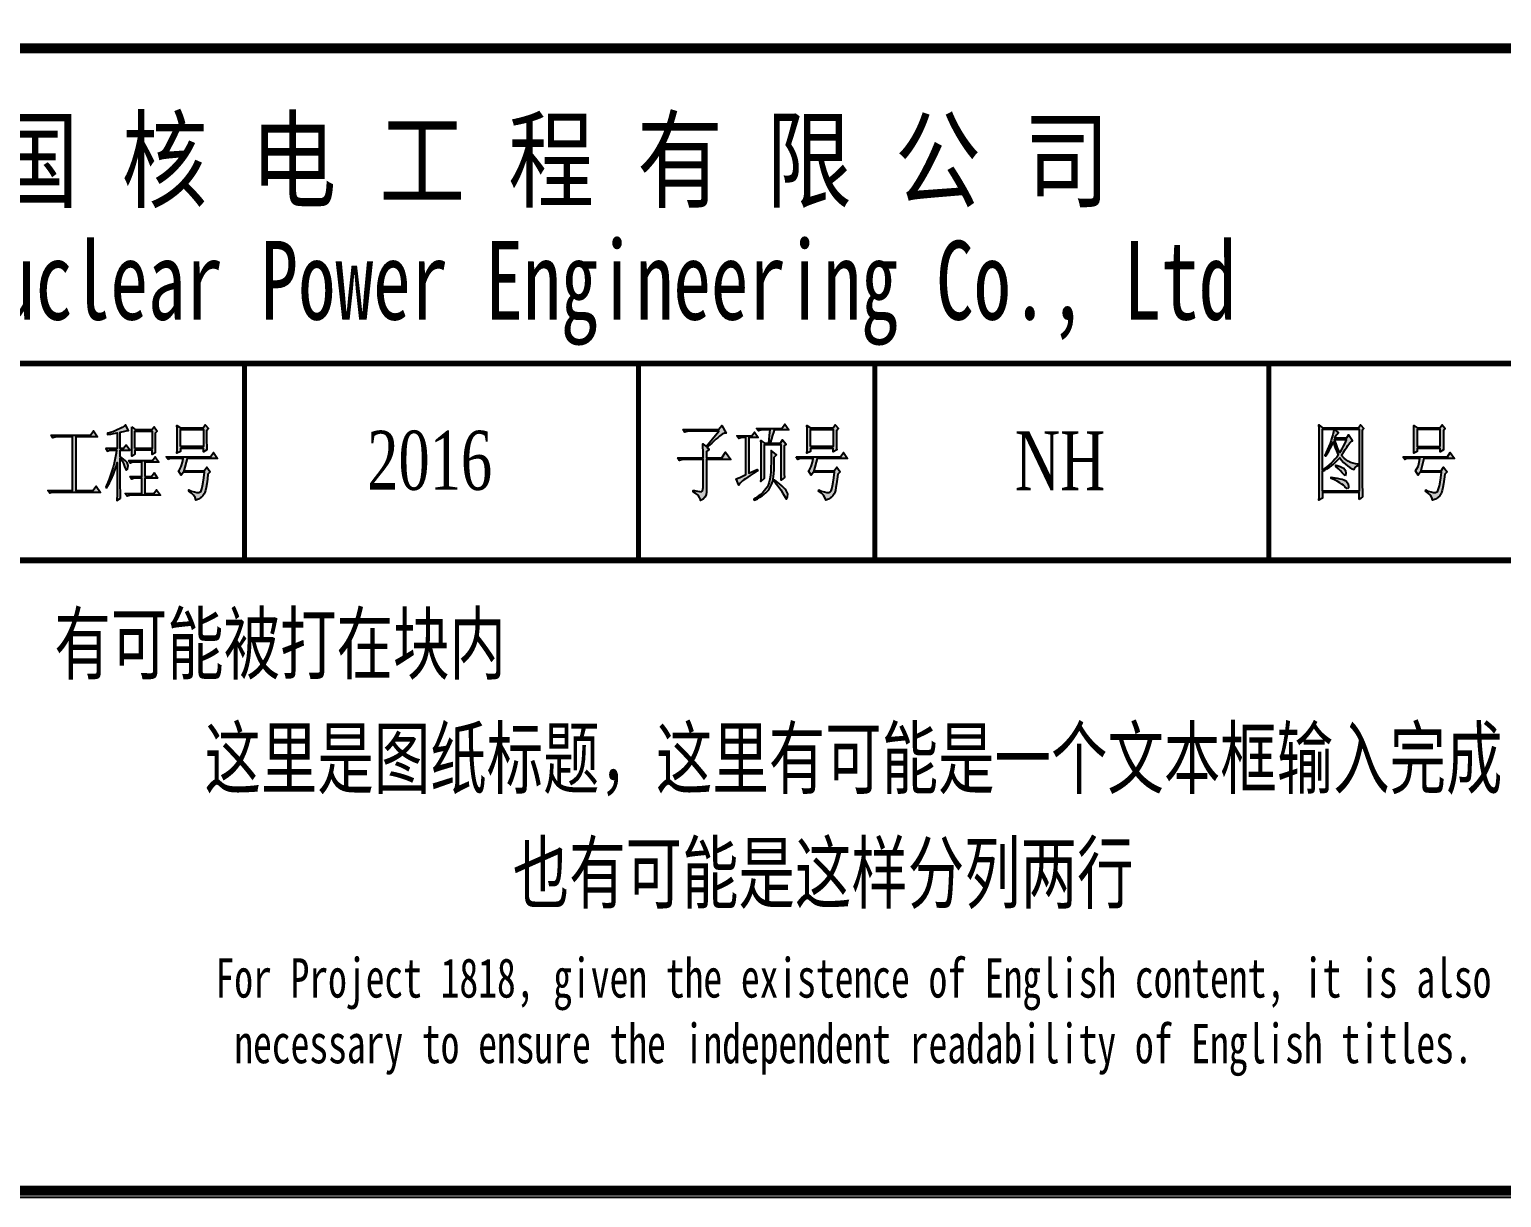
# Model space of a CAD drawing. Header units: inches. Extents: x 6167 to 15201, y -11413 to -4745.
# Drawn here: x 9339 to 13075, y -11413 to -8448 of the extents above; entities that cross this region are included whole.
import ezdxf

# ---------------------------------------------------------------- set-up
doc = ezdxf.new("R2010")
doc.units = ezdxf.units.IN
doc.header["$MEASUREMENT"] = 0
doc.layers.add('1', color=7, linetype='Continuous')
doc.layers.add('图框', color=4, linetype='Continuous')
doc.styles.add('宋体', font='', dxfattribs={"width": 0.7})
doc.styles.get('宋体').set_extended_font_data('SimSun')

# ---------------------------------------------------------------- blocks, each defined once
blk = doc.blocks.new('图签')
at = {"layer": '1'}
h = blk.add_hatch(color=7, dxfattribs=at)
h.paths.add_polyline_path([(-114.557, 38.274), (-113.461, 38.274), (-113.67, 38.573), (-113.821, 38.36), (-115.814, 38.36), (-115.723, 38.227), (-115.605, 38.265), (-115.486, 38.274), (-114.732, 38.274), (-114.732, 35.542), (-115.98, 35.542), (-115.885, 35.41), (-115.771, 35.448), (-115.652, 35.457), (-113.309, 35.457), (-113.532, 35.775), (-113.693, 35.542), (-114.557, 35.542)])
h.paths.add_polyline_path([(-112.304, 36.78), (-112.308, 37.06), (-112.308, 37.193), (-112.213, 37.056), (-112.142, 36.913), (-112.085, 36.766), (-112.071, 36.723), (-112.01, 36.586), (-111.943, 36.629), (-111.934, 36.657), (-111.905, 36.814), (-111.948, 36.965), (-111.957, 36.975), (-112.033, 37.06), (-112.138, 37.146), (-112.27, 37.236), (-112.308, 37.259), (-112.308, 37.591), (-111.815, 37.591), (-112.005, 37.857), (-112.133, 37.677), (-112.308, 37.677), (-112.308, 38.507), (-112.138, 38.55), (-112.01, 38.578), (-111.915, 38.592), (-111.886, 38.592), (-112.038, 38.891), (-112.109, 38.82), (-112.213, 38.749), (-112.351, 38.673), (-112.422, 38.64), (-112.56, 38.583), (-112.683, 38.535), (-112.802, 38.497), (-112.911, 38.469), (-112.949, 38.459), (-112.949, 38.393), (-112.787, 38.417), (-112.655, 38.436), (-112.541, 38.459), (-112.455, 38.474), (-112.455, 37.677), (-113.039, 37.677), (-112.949, 37.539), (-112.844, 37.591), (-112.493, 37.591), (-112.512, 37.44), (-112.541, 37.278), (-112.579, 37.108), (-112.621, 36.932), (-112.669, 36.742), (-112.711, 36.591), (-112.759, 36.434), (-112.811, 36.278), (-112.873, 36.121), (-112.934, 35.96), (-113.001, 35.799), (-113.029, 35.742), (-113.006, 35.689), (-112.854, 35.946), (-112.783, 36.083), (-112.716, 36.23), (-112.655, 36.382), (-112.593, 36.539), (-112.536, 36.705), (-112.484, 36.875), (-112.455, 36.975), (-112.46, 36.742), (-112.46, 35.576), (-112.465, 35.424), (-112.465, 35.282), (-112.47, 35.149), (-112.47, 35.04), (-112.294, 35.158), (-112.294, 35.22), (-112.299, 35.305), (-112.299, 35.542), (-112.304, 35.694)])
h.paths.add_polyline_path([(-110.534, 38.459), (-110.43, 38.559), (-110.591, 38.791), (-110.696, 38.64), (-111.549, 38.64), (-111.725, 38.792), (-111.72, 38.616), (-111.72, 38.616), (-111.715, 38.436), (-111.711, 38.26), (-111.711, 37.881), (-111.715, 37.701), (-111.715, 37.525), (-111.72, 37.35), (-111.725, 37.293), (-111.559, 37.392), (-111.559, 37.591), (-110.686, 37.591), (-110.686, 37.373), (-110.525, 37.459), (-110.525, 37.558), (-110.53, 37.691), (-110.53, 37.857), (-110.534, 38.061)])
h.paths.add_polyline_path([(-111.559, 38.559), (-110.686, 38.559), (-110.686, 37.677), (-111.559, 37.677)], flags=16)
h.paths.add_polyline_path([(-111.061, 36.994), (-110.349, 36.994), (-110.534, 37.259), (-110.662, 37.074), (-111.877, 37.074), (-111.782, 36.942), (-111.677, 36.994), (-111.213, 36.994), (-111.213, 36.259), (-111.806, 36.259), (-111.711, 36.126), (-111.606, 36.173), (-111.213, 36.173), (-111.213, 35.391), (-112.047, 35.391), (-111.957, 35.258), (-111.839, 35.296), (-111.725, 35.31), (-110.264, 35.31), (-110.463, 35.59), (-110.606, 35.391), (-111.061, 35.391), (-111.061, 36.173), (-110.406, 36.173), (-110.591, 36.444), (-110.719, 36.259), (-111.061, 36.259)])
h.paths.add_polyline_path([(-107.921, 38.009), (-107.921, 38.573), (-107.831, 38.692), (-107.992, 38.891), (-108.096, 38.725), (-109.254, 38.725), (-109.425, 38.858), (-109.42, 38.687), (-109.42, 38.512), (-109.415, 38.331), (-109.415, 37.971), (-109.42, 37.791), (-109.42, 37.615), (-109.425, 37.449), (-109.425, 37.44), (-109.254, 37.525), (-109.254, 37.691), (-108.087, 37.691), (-108.087, 37.506), (-107.911, 37.61), (-107.916, 37.705), (-107.916, 37.838)])
h.paths.add_polyline_path([(-109.254, 38.64), (-108.087, 38.64), (-108.087, 37.776), (-109.254, 37.776)], flags=16)
h.paths.add_polyline_path([(-108.912, 37.174), (-107.361, 37.174), (-107.575, 37.473), (-107.726, 37.259), (-109.975, 37.259), (-109.88, 37.127), (-109.775, 37.174), (-109.111, 37.174), (-109.149, 36.984), (-109.192, 36.823), (-109.206, 36.776), (-109.282, 36.629), (-109.344, 36.557), (-109.206, 36.325), (-109.102, 36.477), (-108.03, 36.477), (-108.058, 36.197), (-108.092, 35.965), (-108.125, 35.78), (-108.163, 35.633), (-108.201, 35.538), (-108.24, 35.479), (-108.319, 35.452), (-108.419, 35.452), (-108.542, 35.476), (-108.689, 35.523), (-108.822, 35.576), (-108.832, 35.509), (-108.689, 35.41), (-108.58, 35.305), (-108.509, 35.196), (-108.476, 35.082), (-108.471, 35.059), (-108.329, 35.116), (-108.224, 35.172), (-108.201, 35.191), (-108.106, 35.282), (-108.04, 35.376), (-108.011, 35.443), (-107.983, 35.552), (-107.949, 35.699), (-107.916, 35.893), (-107.883, 36.126), (-107.855, 36.377), (-107.736, 36.491), (-107.911, 36.742), (-108.04, 36.557), (-109.078, 36.557)])
h = blk.add_hatch(color=7, dxfattribs=at)
h.paths.add_polyline_path([(-82.545, 35.486), (-82.545, 37.127), (-81.321, 37.127), (-81.592, 37.492), (-81.777, 37.207), (-82.545, 37.207), (-82.545, 37.525), (-82.417, 37.625), (-82.521, 37.724), (-82.398, 37.848), (-82.284, 37.957), (-82.175, 38.061), (-82.076, 38.151), (-81.981, 38.232), (-81.895, 38.308), (-81.748, 38.407), (-81.63, 38.455), (-81.544, 38.459), (-81.777, 38.844), (-81.943, 38.64), (-83.736, 38.64), (-83.641, 38.507), (-83.527, 38.545), (-83.408, 38.559), (-81.929, 38.559), (-82.569, 37.776), (-82.735, 37.924), (-82.721, 37.397), (-82.721, 37.207), (-84.006, 37.207), (-83.911, 37.074), (-83.793, 37.112), (-83.679, 37.127), (-82.721, 37.127), (-82.721, 35.708), (-82.749, 35.533), (-82.816, 35.49), (-82.896, 35.5), (-83.01, 35.514), (-83.162, 35.542), (-83.233, 35.557), (-83.233, 35.476), (-83.086, 35.395), (-82.972, 35.305), (-82.896, 35.201), (-82.853, 35.092), (-82.849, 35.04), (-82.721, 35.116), (-82.626, 35.215), (-82.569, 35.338)])
h.paths.add_polyline_path([(-79.619, 37.876), (-78.76, 37.876), (-78.76, 36.074), (-78.594, 36.206), (-78.599, 36.391), (-78.608, 36.742), (-78.608, 37.81), (-78.499, 37.909), (-78.689, 38.123), (-78.793, 37.957), (-79.32, 37.957), (-79.253, 38.175), (-79.196, 38.355), (-79.149, 38.502), (-79.111, 38.616), (-79.106, 38.625), (-78.362, 38.625), (-78.57, 38.91), (-78.722, 38.706), (-80.008, 38.706), (-79.913, 38.573), (-79.794, 38.611), (-79.68, 38.625), (-79.32, 38.625), (-79.329, 38.502), (-79.344, 38.341), (-79.367, 38.142), (-79.386, 37.957), (-79.609, 37.957), (-79.785, 38.09), (-79.78, 37.924), (-79.775, 37.753), (-79.775, 37.397), (-79.77, 37.212), (-79.77, 36.828), (-79.775, 36.633), (-79.775, 36.453), (-79.78, 36.282), (-79.78, 36.121), (-79.785, 36.007), (-79.619, 36.159)])
h.paths.add_polyline_path([(-80.174, 36.41), (-79.998, 36.524), (-79.946, 36.557), (-79.97, 36.624), (-80.392, 36.425), (-80.392, 38.241), (-79.922, 38.241), (-80.112, 38.507), (-80.249, 38.327), (-81.008, 38.327), (-80.914, 38.194), (-80.8, 38.232), (-80.681, 38.241), (-80.544, 38.241), (-80.544, 36.358), (-80.724, 36.273), (-80.861, 36.211), (-80.966, 36.169), (-81.032, 36.145), (-81.042, 36.14), (-80.904, 35.827), (-80.842, 35.931), (-80.762, 36.007), (-80.719, 36.04), (-80.653, 36.088), (-80.567, 36.15), (-80.458, 36.225), (-80.325, 36.311)])
h.paths.add_polyline_path([(-79.187, 36.026), (-79.168, 36.131), (-79.149, 36.263), (-79.135, 36.415), (-79.121, 36.595), (-79.116, 36.795), (-79.111, 37.013), (-79.106, 37.24), (-79.002, 37.359), (-79.272, 37.577), (-79.268, 37.388), (-79.268, 37.027), (-79.277, 36.676), (-79.282, 36.51), (-79.301, 36.306), (-79.334, 36.126), (-79.372, 35.965), (-79.424, 35.822), (-79.467, 35.723), (-79.529, 35.633), (-79.6, 35.542), (-79.69, 35.448), (-79.799, 35.353), (-79.922, 35.258), (-80.06, 35.163), (-80.145, 35.106), (-80.112, 35.059), (-79.965, 35.135), (-79.837, 35.21), (-79.723, 35.286), (-79.619, 35.357), (-79.529, 35.433), (-79.481, 35.476), (-79.386, 35.585), (-79.31, 35.713), (-79.244, 35.86)])
h.paths.add_polyline_path([(-78.722, 35.784), (-78.841, 35.884), (-78.988, 36.003), (-79.097, 36.093), (-79.121, 36.04), (-79.007, 35.893), (-78.907, 35.765), (-78.827, 35.656), (-78.77, 35.576), (-78.684, 35.438), (-78.608, 35.301), (-78.561, 35.21), (-78.485, 35.106), (-78.433, 35.205), (-78.428, 35.376), (-78.48, 35.523), (-78.499, 35.557), (-78.551, 35.618), (-78.623, 35.694)])
h.paths.add_polyline_path([(-75.947, 38.009), (-75.947, 38.573), (-75.857, 38.692), (-76.019, 38.891), (-76.123, 38.725), (-77.276, 38.725), (-77.451, 38.858), (-77.446, 38.687), (-77.442, 38.512), (-77.442, 37.791), (-77.446, 37.615), (-77.451, 37.449), (-77.451, 37.44), (-77.276, 37.525), (-77.276, 37.691), (-76.113, 37.691), (-76.113, 37.506), (-75.938, 37.61), (-75.943, 37.705), (-75.943, 37.838)])
h.paths.add_polyline_path([(-77.276, 38.64), (-76.113, 38.64), (-76.113, 37.776), (-77.276, 37.776)], flags=16)
h.paths.add_polyline_path([(-76.939, 37.174), (-75.388, 37.174), (-75.601, 37.473), (-75.748, 37.259), (-78.001, 37.259), (-77.906, 37.127), (-77.802, 37.174), (-77.138, 37.174), (-77.176, 36.984), (-77.214, 36.823), (-77.233, 36.776), (-77.309, 36.629), (-77.37, 36.557), (-77.233, 36.325), (-77.124, 36.477), (-76.052, 36.477), (-76.085, 36.197), (-76.118, 35.965), (-76.151, 35.78), (-76.189, 35.633), (-76.227, 35.538), (-76.265, 35.481), (-76.275, 35.476), (-76.346, 35.452), (-76.445, 35.452), (-76.564, 35.476), (-76.716, 35.523), (-76.844, 35.576), (-76.858, 35.509), (-76.716, 35.41), (-76.607, 35.305), (-76.536, 35.196), (-76.498, 35.082), (-76.498, 35.059), (-76.355, 35.116), (-76.251, 35.172), (-76.227, 35.191), (-76.132, 35.282), (-76.066, 35.376), (-76.038, 35.443), (-76.009, 35.552), (-75.976, 35.699), (-75.943, 35.893), (-75.909, 36.126), (-75.876, 36.377), (-75.762, 36.491), (-75.938, 36.742), (-76.066, 36.557), (-77.105, 36.557)])
h = blk.add_hatch(color=7, dxfattribs=at)
h.paths.add_polyline_path([(-49.263, 35.751), (-49.263, 38.592), (-49.191, 38.692), (-49.353, 38.891), (-49.448, 38.739), (-51.278, 38.739), (-51.463, 38.891), (-51.459, 38.701), (-51.454, 38.521), (-51.454, 35.381), (-51.459, 35.206), (-51.463, 35.059), (-51.288, 35.158), (-51.288, 35.443), (-49.424, 35.443), (-49.424, 35.092), (-49.248, 35.225), (-49.258, 35.391), (-49.258, 35.566)])
h.paths.add_polyline_path([(-51.288, 36.524), (-51.169, 36.586), (-51.055, 36.652), (-50.942, 36.723), (-50.833, 36.804), (-50.728, 36.89), (-50.624, 36.984), (-50.519, 37.084), (-50.42, 37.188), (-50.406, 37.207), (-50.311, 37.089), (-50.216, 36.98), (-50.116, 36.88), (-50.012, 36.795), (-49.903, 36.719), (-49.784, 36.657), (-49.68, 36.61), (-49.628, 36.723), (-49.519, 36.804), (-49.471, 36.823), (-49.471, 36.89), (-49.614, 36.908), (-49.742, 36.937), (-49.865, 36.98), (-49.979, 37.037), (-50.083, 37.103), (-50.178, 37.188), (-50.268, 37.283), (-50.311, 37.34), (-50.211, 37.492), (-50.126, 37.629), (-50.05, 37.753), (-49.998, 37.843), (-49.903, 37.971), (-49.803, 38.056), (-49.761, 38.075), (-49.96, 38.374), (-50.064, 38.208), (-50.648, 38.208), (-50.581, 38.355), (-50.557, 38.393), (-50.463, 38.493), (-50.685, 38.659), (-49.424, 38.659), (-49.424, 35.523), (-51.288, 35.523)], flags=16)
h.paths.add_polyline_path([(-50.847, 36.159), (-50.847, 36.225), (-50.534, 36.178), (-50.401, 36.15), (-50.292, 36.121), (-50.197, 36.093), (-50.126, 36.059), (-50.059, 36.007), (-49.979, 35.889), (-49.96, 35.742), (-49.969, 35.685), (-50.021, 35.633), (-50.126, 35.723), (-50.145, 35.751), (-50.211, 35.813), (-50.301, 35.879), (-50.41, 35.946), (-50.534, 36.017), (-50.681, 36.088)], flags=0)
h.paths.add_polyline_path([(-51.288, 36.591), (-51.288, 38.659), (-50.709, 38.659), (-50.723, 38.535), (-50.761, 38.374), (-50.818, 38.18), (-50.847, 38.09), (-50.899, 37.933), (-50.961, 37.776), (-51.022, 37.625), (-51.089, 37.473), (-51.16, 37.326), (-51.127, 37.293), (-51.046, 37.416), (-50.965, 37.549), (-50.889, 37.686), (-50.814, 37.833), (-50.747, 37.985), (-50.728, 38.023), (-50.69, 37.871), (-50.638, 37.715), (-50.576, 37.558), (-50.51, 37.397), (-50.486, 37.34), (-50.562, 37.24), (-50.648, 37.141), (-50.742, 37.041), (-50.842, 36.942), (-50.951, 36.847), (-51.065, 36.757), (-51.188, 36.662)], flags=16)
h.paths.add_polyline_path([(-50.614, 36.776), (-50.6, 36.842), (-50.534, 36.823), (-50.391, 36.771), (-50.278, 36.723), (-50.192, 36.676), (-50.112, 36.572), (-50.102, 36.41), (-50.14, 36.301), (-50.216, 36.377), (-50.278, 36.453), (-50.363, 36.548), (-50.477, 36.652)], flags=0)
h.paths.add_polyline_path([(-50.406, 37.473), (-50.467, 37.582), (-50.534, 37.715), (-50.595, 37.871), (-50.662, 38.056), (-50.685, 38.123), (-50.064, 38.123), (-50.135, 37.957), (-50.211, 37.805), (-50.282, 37.667), (-50.358, 37.539)], flags=16)
h.paths.add_polyline_path([(-45.146, 38.009), (-45.146, 38.573), (-45.055, 38.692), (-45.217, 38.891), (-45.321, 38.725), (-46.474, 38.725), (-46.649, 38.858), (-46.644, 38.687), (-46.64, 38.512), (-46.64, 37.791), (-46.644, 37.615), (-46.649, 37.449), (-46.649, 37.44), (-46.474, 37.525), (-46.474, 37.691), (-45.312, 37.691), (-45.312, 37.506), (-45.136, 37.61), (-45.141, 37.705), (-45.141, 37.838)])
h.paths.add_polyline_path([(-46.474, 38.64), (-45.312, 38.64), (-45.312, 37.776), (-46.474, 37.776)], flags=16)
h.paths.add_polyline_path([(-46.137, 37.174), (-44.586, 37.174), (-44.795, 37.473), (-44.946, 37.259), (-47.199, 37.259), (-47.104, 37.127), (-47, 37.174), (-46.336, 37.174), (-46.374, 36.984), (-46.412, 36.823), (-46.431, 36.776), (-46.507, 36.629), (-46.568, 36.557), (-46.431, 36.325), (-46.322, 36.477), (-45.25, 36.477), (-45.283, 36.197), (-45.316, 35.965), (-45.349, 35.78), (-45.387, 35.633), (-45.425, 35.538), (-45.465, 35.479), (-45.544, 35.452), (-45.644, 35.452), (-45.762, 35.476), (-45.914, 35.523), (-46.042, 35.576), (-46.056, 35.509), (-45.914, 35.41), (-45.805, 35.305), (-45.734, 35.196), (-45.696, 35.082), (-45.696, 35.059), (-45.553, 35.116), (-45.449, 35.172), (-45.425, 35.191), (-45.33, 35.282), (-45.264, 35.376), (-45.236, 35.443), (-45.207, 35.552), (-45.174, 35.699), (-45.141, 35.893), (-45.108, 36.126), (-45.074, 36.377), (-44.961, 36.491), (-45.136, 36.742), (-45.264, 36.557), (-46.298, 36.557)])
for p, q in [((0, 0), (-180, 0)), ((-0.198, -0.346), (-180.198, -0.346))]:
    blk.add_line(p, q, dxfattribs=at)
at = {"layer": '1', "color": 7}
for p, q in [((0, 0), (-180, 0)), ((-0.198, -0.346), (-180.198, -0.346))]:
    blk.add_line(p, q, dxfattribs=at)
at = {"layer": '1', "color": 7, "const_width": 0.5}
for points in [[(-180, 0), (0, 0), (0, 131.762), (-180, 131.762)], [(-180, 58), (0, 58), (0, 0), (-180, 0)]]:
    blk.add_lwpolyline(points, close=True, dxfattribs=at)
at = {"layer": '1', "color": 7}
for points, const_width in [([(-180, 42), (0, 42)], 0.3), ([(-106, 42), (-106, 32)], 0.25), ([(-86, 42), (-86, 32)], 0.25), ([(-74, 42), (-74, 32)], 0.25), ([(-54, 42), (-54, 32)], 0.25), ([(-118, 32), (0, 32)], 0.3)]:
    blk.add_lwpolyline(points, dxfattribs=dict(at, const_width=const_width))
for points in [[(-112.085, 36.766), (-112.071, 36.723), (-112.01, 36.586), (-111.943, 36.629), (-111.934, 36.657), (-111.905, 36.814), (-111.948, 36.965), (-111.957, 36.975), (-112.033, 37.06), (-112.138, 37.146), (-112.27, 37.236), (-112.308, 37.259), (-112.308, 37.591), (-111.815, 37.591), (-112.005, 37.857), (-112.133, 37.677), (-112.308, 37.677), (-112.308, 38.507), (-112.138, 38.55), (-112.01, 38.578), (-111.915, 38.592), (-111.886, 38.592), (-112.038, 38.891), (-112.109, 38.82), (-112.213, 38.749), (-112.351, 38.673), (-112.422, 38.64), (-112.56, 38.583), (-112.683, 38.535), (-112.802, 38.497), (-112.911, 38.469), (-112.949, 38.459), (-112.949, 38.393), (-112.787, 38.417), (-112.655, 38.436), (-112.541, 38.459), (-112.455, 38.474), (-112.455, 37.677), (-113.039, 37.677), (-112.949, 37.539), (-112.844, 37.591), (-112.493, 37.591), (-112.512, 37.44), (-112.541, 37.278), (-112.579, 37.108), (-112.621, 36.932), (-112.669, 36.742), (-112.711, 36.591), (-112.759, 36.434), (-112.811, 36.278), (-112.873, 36.121), (-112.934, 35.96), (-113.001, 35.799), (-113.029, 35.742), (-113.006, 35.689), (-112.854, 35.946), (-112.783, 36.083), (-112.716, 36.23), (-112.655, 36.382), (-112.593, 36.539), (-112.536, 36.705), (-112.484, 36.875), (-112.455, 36.975), (-112.46, 36.742), (-112.46, 35.576), (-112.465, 35.424), (-112.465, 35.282), (-112.47, 35.149), (-112.47, 35.04), (-112.294, 35.158), (-112.294, 35.22), (-112.299, 35.305), (-112.299, 35.542), (-112.304, 35.694), (-112.304, 36.78), (-112.308, 37.06), (-112.308, 37.193), (-112.213, 37.056), (-112.142, 36.913)], [(-109.254, 38.725), (-108.096, 38.725), (-107.992, 38.891), (-107.831, 38.692), (-107.921, 38.573), (-107.921, 38.009), (-107.916, 37.838), (-107.916, 37.705), (-107.911, 37.61), (-108.087, 37.506), (-108.087, 37.691), (-109.254, 37.691), (-109.254, 37.525), (-109.425, 37.44), (-109.425, 37.449), (-109.42, 37.615), (-109.42, 37.791), (-109.415, 37.971), (-109.415, 38.331), (-109.42, 38.512), (-109.42, 38.687), (-109.425, 38.858)], [(-79.78, 36.282), (-79.775, 36.453), (-79.775, 36.633), (-79.77, 36.828), (-79.77, 37.212), (-79.775, 37.397), (-79.775, 37.753), (-79.78, 37.924), (-79.785, 38.09), (-79.609, 37.957), (-79.386, 37.957), (-79.367, 38.142), (-79.344, 38.341), (-79.329, 38.502), (-79.32, 38.625), (-79.68, 38.625), (-79.794, 38.611), (-79.913, 38.573), (-80.008, 38.706), (-78.722, 38.706), (-78.57, 38.91), (-78.362, 38.625), (-79.106, 38.625), (-79.111, 38.616), (-79.149, 38.502), (-79.196, 38.355), (-79.253, 38.175), (-79.32, 37.957), (-78.793, 37.957), (-78.689, 38.123), (-78.499, 37.909), (-78.608, 37.81), (-78.608, 36.742), (-78.599, 36.391), (-78.594, 36.206), (-78.76, 36.074), (-78.76, 37.876), (-79.619, 37.876), (-79.619, 36.159), (-79.785, 36.007), (-79.78, 36.121)], [(-76.123, 38.725), (-76.019, 38.891), (-75.857, 38.692), (-75.947, 38.573), (-75.947, 38.009), (-75.943, 37.838), (-75.943, 37.705), (-75.938, 37.61), (-76.113, 37.506), (-76.113, 37.691), (-77.276, 37.691), (-77.276, 37.525), (-77.451, 37.44), (-77.451, 37.449), (-77.446, 37.615), (-77.442, 37.791), (-77.442, 38.512), (-77.446, 38.687), (-77.451, 38.858), (-77.276, 38.725)], [(-49.424, 35.092), (-49.424, 35.443), (-51.288, 35.443), (-51.288, 35.158), (-51.463, 35.059), (-51.459, 35.206), (-51.454, 35.381), (-51.454, 38.521), (-51.459, 38.701), (-51.463, 38.891), (-51.278, 38.739), (-49.448, 38.739), (-49.353, 38.891), (-49.191, 38.692), (-49.263, 38.592), (-49.263, 35.751), (-49.258, 35.566), (-49.258, 35.391), (-49.248, 35.225)], [(-45.321, 38.725), (-45.217, 38.891), (-45.055, 38.692), (-45.146, 38.573), (-45.146, 38.009), (-45.141, 37.838), (-45.141, 37.705), (-45.136, 37.61), (-45.312, 37.506), (-45.312, 37.691), (-46.474, 37.691), (-46.474, 37.525), (-46.649, 37.44), (-46.649, 37.449), (-46.644, 37.615), (-46.64, 37.791), (-46.64, 38.512), (-46.644, 38.687), (-46.649, 38.858), (-46.474, 38.725)], [(-115.652, 35.457), (-115.771, 35.448), (-115.885, 35.41), (-115.98, 35.542), (-114.732, 35.542), (-114.732, 38.274), (-115.486, 38.274), (-115.605, 38.265), (-115.723, 38.227), (-115.814, 38.36), (-113.821, 38.36), (-113.67, 38.573), (-113.461, 38.274), (-114.557, 38.274), (-114.557, 35.542), (-113.693, 35.542), (-113.532, 35.775), (-113.309, 35.457)], [(-111.559, 37.677), (-111.559, 38.559), (-110.686, 38.559), (-110.686, 37.677)], [(-109.254, 37.776), (-109.254, 38.64), (-108.087, 38.64), (-108.087, 37.776)], [(-81.895, 38.308), (-81.981, 38.232), (-82.076, 38.151), (-82.175, 38.061), (-82.284, 37.957), (-82.398, 37.848), (-82.521, 37.724), (-82.417, 37.625), (-82.545, 37.525), (-82.545, 37.207), (-81.777, 37.207), (-81.592, 37.492), (-81.321, 37.127), (-82.545, 37.127), (-82.545, 35.486), (-82.569, 35.338), (-82.626, 35.215), (-82.721, 35.116), (-82.849, 35.04), (-82.853, 35.092), (-82.896, 35.201), (-82.972, 35.305), (-83.086, 35.395), (-83.233, 35.476), (-83.233, 35.557), (-83.162, 35.542), (-83.01, 35.514), (-82.896, 35.5), (-82.816, 35.49), (-82.749, 35.533), (-82.721, 35.708), (-82.721, 37.127), (-83.679, 37.127), (-83.793, 37.112), (-83.911, 37.074), (-84.006, 37.207), (-82.721, 37.207), (-82.721, 37.397), (-82.735, 37.924), (-82.569, 37.776), (-81.929, 38.559), (-83.408, 38.559), (-83.527, 38.545), (-83.641, 38.507), (-83.736, 38.64), (-81.943, 38.64), (-81.777, 38.844), (-81.544, 38.459), (-81.63, 38.455), (-81.748, 38.407)], [(-80.762, 36.007), (-80.842, 35.931), (-80.904, 35.827), (-81.042, 36.14), (-81.032, 36.145), (-80.966, 36.169), (-80.861, 36.211), (-80.724, 36.273), (-80.544, 36.358), (-80.544, 38.241), (-80.681, 38.241), (-80.8, 38.232), (-80.914, 38.194), (-81.008, 38.327), (-80.249, 38.327), (-80.112, 38.507), (-79.922, 38.241), (-80.392, 38.241), (-80.392, 36.425), (-79.97, 36.624), (-79.946, 36.557), (-79.998, 36.524), (-80.174, 36.41), (-80.325, 36.311), (-80.458, 36.225), (-80.567, 36.15), (-80.653, 36.088), (-80.719, 36.04)], [(-77.276, 37.776), (-77.276, 38.64), (-76.113, 38.64), (-76.113, 37.776)], [(-50.012, 36.795), (-49.903, 36.719), (-49.784, 36.657), (-49.68, 36.61), (-49.628, 36.723), (-49.519, 36.804), (-49.471, 36.823), (-49.471, 36.89), (-49.614, 36.908), (-49.742, 36.937), (-49.865, 36.98), (-49.979, 37.037), (-50.083, 37.103), (-50.178, 37.188), (-50.268, 37.283), (-50.311, 37.34), (-50.211, 37.492), (-50.126, 37.629), (-50.05, 37.753), (-49.998, 37.843), (-49.903, 37.971), (-49.803, 38.056), (-49.761, 38.075), (-49.96, 38.374), (-50.064, 38.208), (-50.648, 38.208), (-50.581, 38.355), (-50.557, 38.393), (-50.463, 38.493), (-50.685, 38.659), (-49.424, 38.659), (-49.424, 35.523), (-51.288, 35.523), (-51.288, 36.524), (-51.169, 36.586), (-51.055, 36.652), (-50.942, 36.723), (-50.833, 36.804), (-50.728, 36.89), (-50.624, 36.984), (-50.519, 37.084), (-50.42, 37.188), (-50.406, 37.207), (-50.311, 37.089), (-50.216, 36.98), (-50.116, 36.88)], [(-50.69, 37.871), (-50.638, 37.715), (-50.576, 37.558), (-50.51, 37.397), (-50.486, 37.34), (-50.562, 37.24), (-50.648, 37.141), (-50.742, 37.041), (-50.842, 36.942), (-50.951, 36.847), (-51.065, 36.757), (-51.188, 36.662), (-51.288, 36.591), (-51.288, 38.659), (-50.709, 38.659), (-50.723, 38.535), (-50.761, 38.374), (-50.818, 38.18), (-50.847, 38.09), (-50.899, 37.933), (-50.961, 37.776), (-51.022, 37.625), (-51.089, 37.473), (-51.16, 37.326), (-51.127, 37.293), (-51.046, 37.416), (-50.965, 37.549), (-50.889, 37.686), (-50.814, 37.833), (-50.747, 37.985), (-50.728, 38.023)], [(-50.358, 37.539), (-50.282, 37.667), (-50.211, 37.805), (-50.135, 37.957), (-50.064, 38.123), (-50.685, 38.123), (-50.662, 38.056), (-50.595, 37.871), (-50.534, 37.715), (-50.467, 37.582), (-50.406, 37.473)], [(-45.312, 37.776), (-45.312, 38.64), (-46.474, 38.64), (-46.474, 37.776)], [(-109.88, 37.127), (-109.975, 37.259), (-107.726, 37.259), (-107.575, 37.473), (-107.361, 37.174), (-108.912, 37.174), (-109.078, 36.557), (-108.04, 36.557), (-107.911, 36.742), (-107.736, 36.491), (-107.855, 36.377), (-107.883, 36.126), (-107.916, 35.893), (-107.949, 35.699), (-107.983, 35.552), (-108.011, 35.443), (-108.04, 35.376), (-108.106, 35.282), (-108.201, 35.191), (-108.224, 35.172), (-108.329, 35.116), (-108.471, 35.059), (-108.476, 35.082), (-108.509, 35.196), (-108.58, 35.305), (-108.689, 35.41), (-108.832, 35.509), (-108.822, 35.576), (-108.689, 35.523), (-108.542, 35.476), (-108.419, 35.452), (-108.319, 35.452), (-108.248, 35.476), (-108.239, 35.481), (-108.201, 35.538), (-108.163, 35.633), (-108.125, 35.78), (-108.092, 35.965), (-108.058, 36.197), (-108.03, 36.477), (-109.102, 36.477), (-109.206, 36.325), (-109.344, 36.557), (-109.282, 36.629), (-109.206, 36.776), (-109.192, 36.823), (-109.149, 36.984), (-109.111, 37.174), (-109.775, 37.174)], [(-79.481, 35.476), (-79.386, 35.585), (-79.31, 35.713), (-79.244, 35.86), (-79.187, 36.026), (-79.168, 36.131), (-79.149, 36.263), (-79.135, 36.415), (-79.121, 36.595), (-79.116, 36.795), (-79.111, 37.013), (-79.106, 37.24), (-79.002, 37.359), (-79.272, 37.577), (-79.268, 37.388), (-79.268, 37.027), (-79.277, 36.676), (-79.282, 36.51), (-79.301, 36.306), (-79.334, 36.126), (-79.372, 35.965), (-79.424, 35.822), (-79.467, 35.723), (-79.529, 35.633), (-79.6, 35.542), (-79.69, 35.448), (-79.799, 35.353), (-79.922, 35.258), (-80.06, 35.163), (-80.145, 35.106), (-80.112, 35.059), (-79.965, 35.135), (-79.837, 35.21), (-79.723, 35.286), (-79.619, 35.357), (-79.529, 35.433)], [(-78.001, 37.259), (-75.748, 37.259), (-75.601, 37.473), (-75.388, 37.174), (-76.939, 37.174), (-77.105, 36.557), (-76.066, 36.557), (-75.938, 36.742), (-75.762, 36.491), (-75.876, 36.377), (-75.909, 36.126), (-75.943, 35.893), (-75.976, 35.699), (-76.009, 35.552), (-76.038, 35.443), (-76.066, 35.376), (-76.132, 35.282), (-76.227, 35.191), (-76.251, 35.172), (-76.355, 35.116), (-76.498, 35.059), (-76.498, 35.082), (-76.536, 35.196), (-76.607, 35.305), (-76.716, 35.41), (-76.858, 35.509), (-76.844, 35.576), (-76.716, 35.523), (-76.564, 35.476), (-76.445, 35.452), (-76.346, 35.452), (-76.275, 35.476), (-76.265, 35.481), (-76.227, 35.538), (-76.189, 35.633), (-76.151, 35.78), (-76.118, 35.965), (-76.085, 36.197), (-76.052, 36.477), (-77.124, 36.477), (-77.233, 36.325), (-77.37, 36.557), (-77.309, 36.629), (-77.233, 36.776), (-77.214, 36.823), (-77.176, 36.984), (-77.138, 37.174), (-77.802, 37.174), (-77.906, 37.127)], [(-47.199, 37.259), (-44.946, 37.259), (-44.795, 37.473), (-44.586, 37.174), (-46.137, 37.174), (-46.298, 36.557), (-45.264, 36.557), (-45.136, 36.742), (-44.961, 36.491), (-45.074, 36.377), (-45.108, 36.126), (-45.141, 35.893), (-45.174, 35.699), (-45.207, 35.552), (-45.236, 35.443), (-45.264, 35.376), (-45.33, 35.282), (-45.425, 35.191), (-45.449, 35.172), (-45.553, 35.116), (-45.696, 35.059), (-45.696, 35.082), (-45.734, 35.196), (-45.805, 35.305), (-45.914, 35.41), (-46.056, 35.509), (-46.042, 35.576), (-45.914, 35.523), (-45.762, 35.476), (-45.644, 35.452), (-45.544, 35.452), (-45.473, 35.476), (-45.463, 35.481), (-45.425, 35.538), (-45.387, 35.633), (-45.349, 35.78), (-45.316, 35.965), (-45.283, 36.197), (-45.25, 36.477), (-46.322, 36.477), (-46.431, 36.325), (-46.568, 36.557), (-46.507, 36.629), (-46.431, 36.776), (-46.412, 36.823), (-46.374, 36.984), (-46.336, 37.174), (-47, 37.174), (-47.104, 37.127)], [(-111.061, 36.259), (-110.719, 36.259), (-110.591, 36.444), (-110.406, 36.173), (-111.061, 36.173), (-111.061, 35.391), (-110.606, 35.391), (-110.463, 35.59), (-110.264, 35.31), (-111.725, 35.31), (-111.839, 35.296), (-111.957, 35.258), (-112.047, 35.391), (-111.213, 35.391), (-111.213, 36.173), (-111.606, 36.173), (-111.711, 36.126), (-111.806, 36.259), (-111.213, 36.259), (-111.213, 36.994), (-111.677, 36.994), (-111.782, 36.942), (-111.877, 37.074), (-110.662, 37.074), (-110.534, 37.259), (-110.349, 36.994), (-111.061, 36.994)], [(-50.14, 36.301), (-50.216, 36.377), (-50.278, 36.453), (-50.363, 36.548), (-50.477, 36.652), (-50.614, 36.776), (-50.6, 36.842), (-50.534, 36.823), (-50.391, 36.771), (-50.278, 36.723), (-50.192, 36.676), (-50.112, 36.572), (-50.102, 36.41)], [(-78.907, 35.765), (-78.827, 35.656), (-78.77, 35.576), (-78.684, 35.438), (-78.608, 35.301), (-78.561, 35.21), (-78.485, 35.106), (-78.433, 35.206), (-78.433, 35.21), (-78.428, 35.376), (-78.48, 35.523), (-78.499, 35.557), (-78.551, 35.618), (-78.623, 35.694), (-78.722, 35.784), (-78.841, 35.884), (-78.988, 36.003), (-79.097, 36.093), (-79.121, 36.04), (-79.007, 35.893)], [(-50.021, 35.633), (-50.126, 35.723), (-50.145, 35.751), (-50.211, 35.813), (-50.301, 35.879), (-50.41, 35.946), (-50.534, 36.017), (-50.681, 36.088), (-50.847, 36.159), (-50.847, 36.225), (-50.534, 36.178), (-50.401, 36.15), (-50.292, 36.121), (-50.197, 36.093), (-50.126, 36.059), (-50.059, 36.007), (-49.979, 35.889), (-49.96, 35.742), (-49.969, 35.685)]]:
    blk.add_lwpolyline(points, close=True, dxfattribs=at)
for points in [[(-111.72, 38.616), (-111.725, 38.791)], [(-111.725, 38.791), (-111.549, 38.64), (-110.696, 38.64), (-110.591, 38.791), (-110.43, 38.559), (-110.534, 38.459), (-110.534, 38.061), (-110.53, 37.857), (-110.53, 37.691), (-110.525, 37.558), (-110.525, 37.459), (-110.686, 37.373), (-110.686, 37.591), (-111.559, 37.591), (-111.559, 37.392), (-111.725, 37.293), (-111.72, 37.35), (-111.715, 37.525), (-111.715, 37.701), (-111.711, 37.881), (-111.711, 38.26), (-111.715, 38.436), (-111.72, 38.616)]]:
    blk.add_lwpolyline(points, dxfattribs=at)
at = {"layer": '图框'}
for p, q in [((0, 0), (-180, 0)), ((-0.198, -0.346), (-180.198, -0.346))]:
    blk.add_line(p, q, dxfattribs=at)
at = {"linetype": 'Continuous', "char_height": 3, "attachment_point": 5, "style": '宋体'}
for s, heights, insert in [('{\\fTimes New Roman|b0|i0|c0|p18;2016}', [-3.052], (-96.598, 37.062)), ('{\\fTimes New Roman|b0|i0|c0|p18;NH}', [-3.048], (-64.598, 37.062))]:
    blk.add_mtext_dynamic_manual_height_columns(s, width=17.30878, gutter_width=1, heights=heights, dxfattribs=dict(at, insert=insert))
at = {"layer": '1', "color": 7, "style": '宋体'}
for s, height, width, p in [('中 国 核 电 工 程 有 限 公 司', 4, 0.8, (-125.323, 50.329)), ('China Nuclear Power Engineering Co., Ltd', 4, 0.7, (-131.852, 44.225)), ('有可能被打在块内', 3, 0.7, (-115.649, 26.276))]:
    blk.add_text(s, height=height, dxfattribs=dict(at, width=width)).set_placement(p)
blk = doc.blocks.new('*U2')
blk.add_blockref('图签', (0, 0))

msp = doc.modelspace()

# ---------------------------------------------------------------- linework, layer by layer
at = {"layer": '1'}
msp.add_line((15184.4, -11395.7), (6184.4, -11395.7), dxfattribs=at)
at = {"layer": '图框'}
msp.add_line((15184.4, -11395.7), (6184.4, -11395.7), dxfattribs=at)

# ---------------------------------------------------------------- block references
at = {"xscale": 50, "yscale": 50, "zscale": 50}
msp.add_blockref('*U2', (15184.4, -11395.7), dxfattribs=at)

# ---------------------------------------------------------------- texts
at = {"linetype": 'Continuous', "attachment_point": 5, "style": '宋体'}
for s, width, heights, insert, char_height in [('这里是图纸标题，这里有可能是一个文本框输入完成', 3515.292, [-199.4], (11430, -10308.5), 150), ('也有可能是这样分列两行', 1905.9, [-197.8], (11353, -10597.2), 150), ('For Project 1818, given the existence of English content, it is also necessary to ensure the independent readability of English titles.', 3515.292, [-286.2], (11430, -10955.2), 100)]:
    msp.add_mtext_dynamic_manual_height_columns(s, width=width, gutter_width=50, heights=heights, dxfattribs=dict(at, insert=insert, char_height=char_height))

doc.saveas('drawing.dxf')
